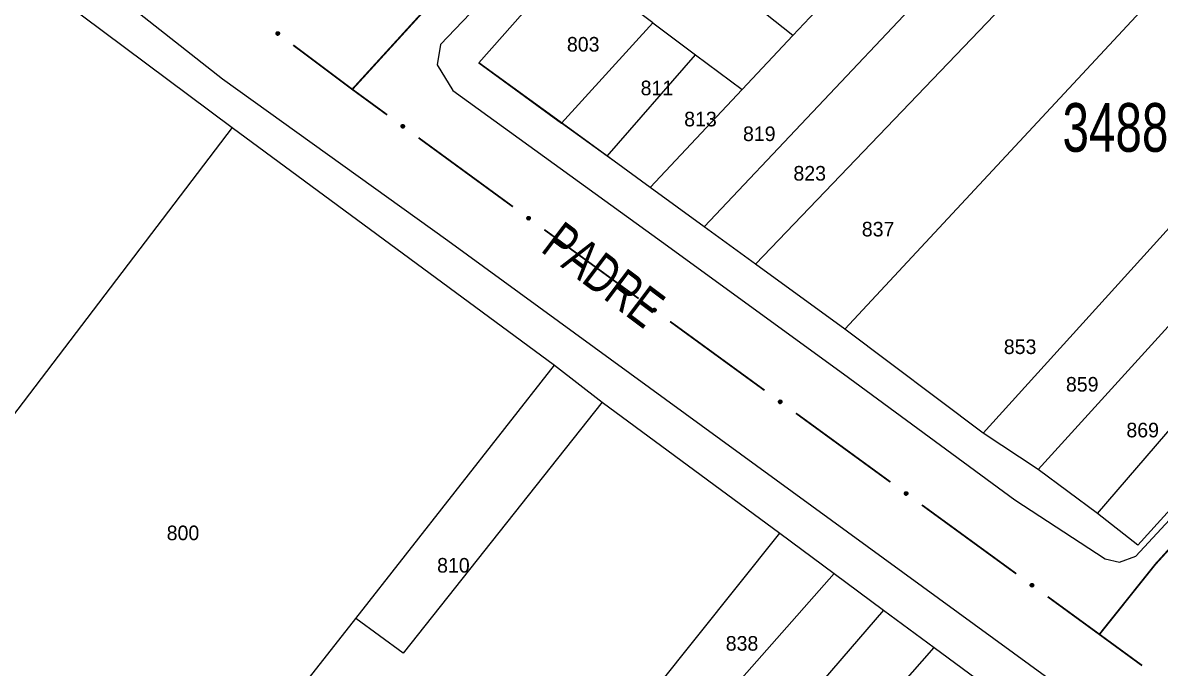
# Model space of a CAD drawing. Extents: x 199577 to 200882, y 4838726 to 4840156.
# Drawn here: x 200358.4 to 200475.3, y 4838995.8 to 4839062.1 of the extents above; entities that cross this region are included whole.
import ezdxf
from ezdxf.enums import TextEntityAlignment as Align

# ---------------------------------------------------------------- set-up
doc = ezdxf.new("R2010")
doc.units = 0
doc.header["$LTSCALE"] = 1.5
doc.header["$MEASUREMENT"] = 0
for name, color, linetype in [('CD_MALHA_LOTES', 7, 'CONTINUOUS'), ('CD_TXT_QUADRA', 2, 'CONTINUOUS'), ('RU-QUADRA', 210, 'CONTINUOUS'), ('SV-EIXO-RUA-PAV', 20, 'CONTINUOUS'), ('SV-RUA-PAVIM', 7, 'CONTINUOUS'), ('SV-TXT-RUA-PAV', 7, 'CONTINUOUS'), ('Th_NmrPorta', 1, 'CONTINUOUS')]:
    doc.layers.add(name, color=color, linetype=linetype)
doc.styles.add('ARIAL', font='ARIAL.SHX')

msp = doc.modelspace()

# ---------------------------------------------------------------- linework, layer by layer
at = {"layer": 'CD_MALHA_LOTES', "linetype": 'Continuous', "flags": 128}
for points in [[(200428.42, 4839041.14), (200461.82, 4839076.52)], [(200437.53, 4839060.79), (200420.04, 4839074.68)], [(200433.68, 4839037.31), (200466.16, 4839071.21)], [(200329.61, 4839049.27), (200355.61, 4839069.48), (200379.92, 4839051.33)], [(200414.6, 4839068.52), (200405.26, 4839057.99), (200413.77, 4839051.8)], [(200423.16, 4839062.1), (200414.6, 4839068.52)], [(200437.53, 4839060.79), (200442.76, 4839066.36)], [(200442.86, 4839030.62), (200473.23, 4839063.25)], [(200413.77, 4839051.8), (200423.16, 4839062.1)], [(200423.16, 4839062.1), (200427.53, 4839058.82)], [(200432.31, 4839055.24), (200437.53, 4839060.79)], [(200418.459516, 4839048.389443), (200427.53, 4839058.82)], [(200427.53, 4839058.82), (200432.31, 4839055.24)], [(200432.31, 4839055.24), (200422.87, 4839045.18)], [(200379.92, 4839051.33), (200348.95, 4839010.67)], [(200379.92, 4839051.33), (200413.03, 4839026.93)], [(200418.459516, 4839048.389443), (200413.77, 4839051.8)], [(200422.87, 4839045.18), (200419.16, 4839047.88)], [(200428.42, 4839041.14), (200422.87, 4839045.18)], [(200457.08, 4839019.93), (200478.86, 4839043.98)], [(200433.68, 4839037.31), (200428.42, 4839041.14)], [(200462.72, 4839016.22), (200483.96, 4839039.56)], [(200442.86, 4839030.62), (200433.68, 4839037.31)], [(200468.82, 4839011.69), (200489.04, 4839035.15)], [(200457.08, 4839019.93), (200442.86, 4839030.62)], [(200493.61, 4839031.19), (200472.96, 4839008.43)], [(200392.62, 4839000.9), (200413.03, 4839026.93)], [(200413.03, 4839026.93), (200417.95, 4839023.12)], [(200417.95, 4839023.12), (200397.51, 4838997.35)], [(200417.95, 4839023.12), (200436.18, 4839009.65)], [(200462.72, 4839016.22), (200457.08, 4839019.93)], [(200468.82, 4839011.69), (200462.72, 4839016.22)], [(200472.96, 4839008.43), (200468.82, 4839011.69)], [(200423.41, 4838993.66), (200436.18, 4839009.65)], [(200436.18, 4839009.65), (200441.79, 4839005.51)], [(200441.79, 4839005.51), (200427.95, 4838989.84)], [(200441.79, 4839005.51), (200446.84, 4839001.77)], [(200446.84, 4839001.77), (200414.35, 4838964.05)], [(200446.84, 4839001.77), (200452.06, 4838997.92)], [(200381.86, 4838987.18), (200392.62, 4839000.9)], [(200397.51, 4838997.35), (200392.62, 4839000.9)], [(200435.74, 4838979.37), (200452.06, 4838997.92)], [(200452.06, 4838997.92), (200460.69, 4838991.55)]]:
    msp.add_lwpolyline(points, dxfattribs=at)
at = {"layer": 'CD_MALHA_LOTES', "linetype": 'Continuous'}
msp.add_lwpolyline([(200419.16, 4839047.88), (200418.459516, 4839048.389443)], dxfattribs=at)
at = {"layer": 'RU-QUADRA', "linetype": 'Continuous', "flags": 128}
for points in [[(200493.61, 4839031.19), (200472.96, 4839008.43), (200468.82, 4839011.69), (200462.72, 4839016.22), (200457.08, 4839019.93), (200442.86, 4839030.62), (200433.68, 4839037.31), (200428.42, 4839041.14), (200422.87, 4839045.18), (200419.16, 4839047.88), (200415.37, 4839050.64), (200405.26, 4839057.99), (200414.6, 4839068.52), (200420.04, 4839074.68), (200425.13, 4839080.44), (200429.54, 4839085), (200433.66, 4839089.25), (200438.23, 4839093.98), (200442.45, 4839098.35), (200447.23, 4839103.3), (200451.36, 4839107.57), (200469.32, 4839093.87), (200474.48, 4839089.94), (200479.81, 4839085.87)], [(200276.77, 4838984.85), (200265.09, 4839001.35), (200265.13, 4839002.82), (200265.84, 4839004.16), (200276.25, 4839011.46), (200284.45, 4839017.22), (200292.38, 4839022.79), (200303.85, 4839030.84), (200314.83, 4839038.54), (200329.61, 4839049.27), (200355.61, 4839069.48), (200379.92, 4839051.33), (200413.03, 4839026.93), (200417.95, 4839023.12), (200436.18, 4839009.65), (200441.79, 4839005.51), (200446.84, 4839001.77), (200452.06, 4838997.92), (200460.69, 4838991.55)]]:
    msp.add_lwpolyline(points, dxfattribs=at)
at = {"layer": 'SV-EIXO-RUA-PAV', "const_width": 0.18}
for points in [[(200392.27, 4839055.26), (200400.360642, 4839064.122365)], [(200386.212423, 4839059.798494), (200391.814504, 4839055.60127)], [(200391.814504, 4839055.60127), (200392.27, 4839055.26)], [(200392.27, 4839055.26), (200395.847603, 4839052.645978)], [(200399.077331, 4839050.286135), (200408.766515, 4839043.206607)], [(200411.996243, 4839040.846765), (200420.877994, 4839034.357197)], [(200420.877994, 4839034.357197), (200421.23, 4839034.1)], [(200421.23, 4839034.1), (200421.685828, 4839033.767787)], [(200424.918401, 4839031.411843), (200434.616121, 4839024.344013)], [(200437.848695, 4839021.98807), (200447.546415, 4839014.92024)], [(200450.778989, 4839012.564296), (200460.476709, 4839005.496466)], [(200474.76, 4839006.46), (200476.641655, 4839008.533222)], [(200469.02, 4838999.27), (200474.635095, 4839006.303542)], [(200474.635095, 4839006.303542), (200474.76, 4839006.46)], [(200463.709282, 4839003.140523), (200468.558142, 4838999.606608)], [(200468.558142, 4838999.606608), (200469.02, 4838999.27)], [(200469.02, 4838999.27), (200473.403073, 4838996.067309)]]:
    msp.add_lwpolyline(points, dxfattribs=at)
at = {"layer": 'SV-EIXO-RUA-PAV'}
for points in [[(200384.562846, 4839061.171949), (200384.611156, 4839061.179575), (200384.654236, 4839061.176251), (200384.689369, 4839061.163136), (200384.717392, 4839061.143452), (200384.743794, 4839061.120085), (200384.765215, 4839061.090654), (200384.781753, 4839061.052722), (200384.789743, 4839061.004314), (200384.783437, 4839060.960407), (200384.772422, 4839060.925275), (200384.75358, 4839060.894872), (200384.73045, 4839060.869605), (200384.699143, 4839060.848365), (200384.660539, 4839060.83198), (200384.611668, 4839060.825124), (200384.569456, 4839060.828673), (200384.535808, 4839060.84225), (200384.505362, 4839060.861387), (200384.478694, 4839060.885566), (200384.457834, 4839060.914577), (200384.441406, 4839060.953475), (200384.435279, 4839061.0018), (200384.438338, 4839061.043942), (200384.451439, 4839061.077772), (200384.470954, 4839061.107322), (200384.494069, 4839061.134087), (200384.522758, 4839061.156852), (200384.562846, 4839061.171949)], [(200397.411398, 4839051.639705), (200397.459613, 4839051.64791), (200397.502729, 4839051.645102), (200397.538017, 4839051.63241), (200397.566275, 4839051.613063), (200397.592955, 4839051.590015), (200397.614727, 4839051.560843), (200397.631719, 4839051.523112), (200397.640289, 4839051.474803), (200397.63451, 4839051.430824), (200397.623918, 4839051.395563), (200397.605441, 4839051.364935), (200397.582616, 4839051.339392), (200397.551566, 4839051.317779), (200397.513161, 4839051.300932), (200397.464376, 4839051.29349), (200397.422125, 4839051.296532), (200397.388316, 4839051.309705), (200397.357643, 4839051.328475), (200397.330687, 4839051.352333), (200397.30948, 4839051.381092), (200397.292587, 4839051.41979), (200397.28588, 4839051.468038), (200397.288434, 4839051.510213), (200397.301128, 4839051.544198), (200397.320288, 4839051.57398), (200397.34308, 4839051.601021), (200397.371493, 4839051.624127), (200397.411398, 4839051.639705)], [(200410.33031, 4839042.200334), (200410.378525, 4839042.208539), (200410.421641, 4839042.205732), (200410.456929, 4839042.193039), (200410.485186, 4839042.173693), (200410.511866, 4839042.150644), (200410.533638, 4839042.121472), (200410.550631, 4839042.083741), (200410.559201, 4839042.035433), (200410.553422, 4839041.991453), (200410.54283, 4839041.956192), (200410.524353, 4839041.925565), (200410.501528, 4839041.900022), (200410.470478, 4839041.878408), (200410.432073, 4839041.861561), (200410.383288, 4839041.854119), (200410.341037, 4839041.857162), (200410.307228, 4839041.870334), (200410.276555, 4839041.889105), (200410.249599, 4839041.912962), (200410.228392, 4839041.941721), (200410.211499, 4839041.980419), (200410.204792, 4839042.028667), (200410.207345, 4839042.070842), (200410.22004, 4839042.104828), (200410.239199, 4839042.134609), (200410.261991, 4839042.16165), (200410.290405, 4839042.184757), (200410.33031, 4839042.200334)], [(200423.250836, 4839032.763402), (200423.299041, 4839032.771665), (200423.342161, 4839032.768909), (200423.377464, 4839032.756259), (200423.405745, 4839032.736947), (200423.432452, 4839032.713931), (200423.45426, 4839032.684785), (200423.471298, 4839032.647074), (200423.479926, 4839032.598776), (200423.4742, 4839032.554789), (200423.46365, 4839032.519516), (200423.44521, 4839032.488866), (200423.422417, 4839032.463296), (200423.391392, 4839032.441645), (200423.353008, 4839032.424751), (200423.304232, 4839032.41725), (200423.261977, 4839032.420242), (200423.228152, 4839032.433374), (200423.197457, 4839032.452107), (200423.170472, 4839032.475932), (200423.14923, 4839032.504666), (200423.132291, 4839032.543343), (200423.125526, 4839032.591583), (200423.128028, 4839032.633761), (200423.140682, 4839032.667762), (200423.159805, 4839032.697566), (200423.182564, 4839032.724635), (200423.21095, 4839032.747776), (200423.250836, 4839032.763402)], [(200436.18113, 4839023.339628), (200436.229335, 4839023.347891), (200436.272455, 4839023.345136), (200436.307757, 4839023.332486), (200436.336038, 4839023.313173), (200436.362746, 4839023.290157), (200436.384553, 4839023.261011), (200436.401592, 4839023.223301), (200436.41022, 4839023.175003), (200436.404494, 4839023.131016), (200436.393944, 4839023.095742), (200436.375504, 4839023.065093), (200436.35271, 4839023.039522), (200436.321686, 4839023.017871), (200436.283302, 4839023.000978), (200436.234526, 4839022.993477), (200436.192271, 4839022.996469), (200436.158446, 4839023.0096), (200436.12775, 4839023.028334), (200436.100766, 4839023.052158), (200436.079524, 4839023.080892), (200436.062585, 4839023.11957), (200436.055819, 4839023.16781), (200436.058322, 4839023.209988), (200436.070975, 4839023.243988), (200436.090099, 4839023.273793), (200436.112858, 4839023.300861), (200436.141244, 4839023.324002), (200436.18113, 4839023.339628)], [(200449.111423, 4839013.915855), (200449.159629, 4839013.924118), (200449.202748, 4839013.921362), (200449.238051, 4839013.908713), (200449.266332, 4839013.8894), (200449.29304, 4839013.866384), (200449.314847, 4839013.837238), (200449.331885, 4839013.799528), (200449.340514, 4839013.751229), (200449.334788, 4839013.707243), (200449.324238, 4839013.671969), (200449.305798, 4839013.641319), (200449.283004, 4839013.615749), (200449.25198, 4839013.594098), (200449.213595, 4839013.577204), (200449.16482, 4839013.569704), (200449.122565, 4839013.572695), (200449.08874, 4839013.585827), (200449.058044, 4839013.60456), (200449.031059, 4839013.628385), (200449.009818, 4839013.657119), (200448.992878, 4839013.695796), (200448.986113, 4839013.744036), (200448.988615, 4839013.786214), (200449.001269, 4839013.820215), (200449.020392, 4839013.85002), (200449.043152, 4839013.877088), (200449.071537, 4839013.900229), (200449.111423, 4839013.915855)], [(200462.041717, 4839004.492081), (200462.089922, 4839004.500344), (200462.133042, 4839004.497589), (200462.168345, 4839004.484939), (200462.196626, 4839004.465627), (200462.223334, 4839004.44261), (200462.245141, 4839004.413464), (200462.262179, 4839004.375754), (200462.270807, 4839004.327456), (200462.265081, 4839004.283469), (200462.254531, 4839004.248195), (200462.236092, 4839004.217546), (200462.213298, 4839004.191975), (200462.182273, 4839004.170324), (200462.143889, 4839004.153431), (200462.095113, 4839004.14593), (200462.052858, 4839004.148922), (200462.019033, 4839004.162054), (200461.988338, 4839004.180787), (200461.961353, 4839004.204612), (200461.940111, 4839004.233345), (200461.923172, 4839004.272023), (200461.916407, 4839004.320263), (200461.918909, 4839004.362441), (200461.931563, 4839004.396442), (200461.950686, 4839004.426246), (200461.973445, 4839004.453315), (200462.001831, 4839004.476456), (200462.041717, 4839004.492081)]]:
    msp.add_lwpolyline(points, close=True, dxfattribs=at)
for points in [[(200384.435279, 4839061.0018), (200384.699143, 4839060.848365)], [(200384.437944, 4839061.020768), (200384.710382, 4839060.860981)], [(200384.438338, 4839061.043942), (200384.73045, 4839060.869605)], [(200384.441406, 4839060.953475), (200384.660539, 4839060.83198)], [(200384.442333, 4839060.97656), (200384.677097, 4839060.841588)], [(200384.447205, 4839061.058161), (200384.739299, 4839060.883646)], [(200384.451439, 4839061.077772), (200384.75358, 4839060.894872)], [(200384.455454, 4839060.932629), (200384.629616, 4839060.832832)], [(200384.457834, 4839060.914577), (200384.611668, 4839060.825124)], [(200384.463017, 4839061.090644), (200384.760027, 4839060.909037)], [(200384.470954, 4839061.107322), (200384.772422, 4839060.925275)], [(200384.472118, 4839060.897978), (200384.585134, 4839060.830354)], [(200384.478694, 4839060.885566), (200384.569456, 4839060.828673)], [(200384.4862, 4839061.11931), (200384.775018, 4839060.947251)], [(200384.494069, 4839061.134087), (200384.783437, 4839060.960407)], [(200384.512114, 4839061.14252), (200384.783186, 4839060.985462)], [(200384.522758, 4839061.156852), (200384.789743, 4839061.004314)], [(200384.542397, 4839061.162457), (200384.7818, 4839061.029126)], [(200384.562846, 4839061.171949), (200384.781753, 4839061.052722)], [(200384.58933, 4839061.175034), (200384.767313, 4839061.075785)], [(200384.611156, 4839061.179575), (200384.765215, 4839061.090654)], [(200384.635722, 4839061.177786), (200384.746828, 4839061.109888)], [(200384.654236, 4839061.176251), (200384.743794, 4839061.120085)], [(200397.28588, 4839051.468038), (200397.551566, 4839051.317779)], [(200397.288318, 4839051.487036), (200397.562653, 4839051.330529)], [(200397.288434, 4839051.510213), (200397.582616, 4839051.339392)], [(200397.292587, 4839051.41979), (200397.513161, 4839051.300932)], [(200397.293237, 4839051.442884), (200397.529604, 4839051.310738)], [(200397.297129, 4839051.524537), (200397.591296, 4839051.353539)], [(200397.301128, 4839051.544198), (200397.605441, 4839051.364935)], [(200397.306884, 4839051.399113), (200397.482231, 4839051.301413)], [(200397.30948, 4839051.381092), (200397.464376, 4839051.29349)], [(200397.312551, 4839051.557208), (200397.611718, 4839051.379177)], [(200397.320288, 4839051.57398), (200397.623918, 4839051.395563)], [(200397.323963, 4839051.364665), (200397.437782, 4839051.298401)], [(200397.330687, 4839051.352333), (200397.422125, 4839051.296532)], [(200397.335388, 4839051.58615), (200397.626249, 4839051.417568)], [(200397.34308, 4839051.601021), (200397.63451, 4839051.430824)], [(200397.361022, 4839051.609669), (200397.633959, 4839051.455874)], [(200397.371493, 4839051.624127), (200397.640289, 4839051.474803)], [(200397.391063, 4839051.629968), (200397.632049, 4839051.499518)], [(200397.411398, 4839051.639705), (200397.631719, 4839051.523112)], [(200397.437843, 4839051.643107), (200397.617003, 4839051.546)], [(200397.459613, 4839051.64791), (200397.614727, 4839051.560843)], [(200397.484199, 4839051.646415), (200397.596111, 4839051.579855)], [(200397.502729, 4839051.645102), (200397.592955, 4839051.590015)], [(200410.204792, 4839042.028667), (200410.470478, 4839041.878408)], [(200410.20723, 4839042.047666), (200410.481565, 4839041.891158)], [(200410.207345, 4839042.070842), (200410.501528, 4839041.900022)], [(200410.211499, 4839041.980419), (200410.432073, 4839041.861561)], [(200410.212148, 4839042.003513), (200410.448515, 4839041.871367)], [(200410.216041, 4839042.085166), (200410.510208, 4839041.914169)], [(200410.22004, 4839042.104828), (200410.524353, 4839041.925565)], [(200410.231463, 4839042.117837), (200410.53063, 4839041.939806)], [(200410.239199, 4839042.134609), (200410.54283, 4839041.956192)], [(200410.2543, 4839042.14678), (200410.545161, 4839041.978197)], [(200410.261991, 4839042.16165), (200410.553422, 4839041.991453)], [(200410.279934, 4839042.170299), (200410.55287, 4839042.016503)], [(200410.290405, 4839042.184757), (200410.559201, 4839042.035433)], [(200410.309975, 4839042.190598), (200410.550961, 4839042.060147)], [(200410.33031, 4839042.200334), (200410.550631, 4839042.083741)], [(200410.356754, 4839042.203736), (200410.535915, 4839042.106629)], [(200410.378525, 4839042.208539), (200410.533638, 4839042.121472)], [(200410.40311, 4839042.207045), (200410.515023, 4839042.140484)], [(200410.421641, 4839042.205732), (200410.511866, 4839042.150644)], [(200410.225796, 4839041.959742), (200410.401143, 4839041.862042)], [(200410.228392, 4839041.941721), (200410.383288, 4839041.854119)], [(200410.242874, 4839041.925294), (200410.356693, 4839041.85903)], [(200410.249599, 4839041.912962), (200410.341037, 4839041.857162)], [(200423.128028, 4839032.633761), (200423.422417, 4839032.463296)], [(200423.136706, 4839032.648096), (200423.431079, 4839032.477453)], [(200423.140682, 4839032.667762), (200423.44521, 4839032.488866)], [(200423.152089, 4839032.680785), (200423.45147, 4839032.503115)], [(200423.159805, 4839032.697566), (200423.46365, 4839032.519516)], [(200423.174891, 4839032.709755), (200423.465955, 4839032.541524)], [(200423.182564, 4839032.724635), (200423.4742, 4839032.554789)], [(200423.200497, 4839032.733305), (200423.473618, 4839032.579839)], [(200423.21095, 4839032.747776), (200423.479926, 4839032.598776)], [(200423.230513, 4839032.75364), (200423.471656, 4839032.623481)], [(200423.250836, 4839032.763402), (200423.471298, 4839032.647074)], [(200423.277276, 4839032.766836), (200423.456554, 4839032.669945)], [(200423.299041, 4839032.771665), (200423.45426, 4839032.684785)], [(200423.323629, 4839032.7702), (200423.435621, 4839032.703774)], [(200423.342161, 4839032.768909), (200423.432452, 4839032.713931)], [(200423.125526, 4839032.591583), (200423.391392, 4839032.441645)], [(200423.127941, 4839032.610584), (200423.402464, 4839032.454408)], [(200423.132291, 4839032.543343), (200423.353008, 4839032.424751)], [(200423.132912, 4839032.566438), (200423.369439, 4839032.434577)], [(200423.146612, 4839032.522684), (200423.322077, 4839032.425195)], [(200423.14923, 4839032.504666), (200423.304232, 4839032.41725)], [(200423.163733, 4839032.488256), (200423.277632, 4839032.42213)], [(200423.170472, 4839032.475932), (200423.261977, 4839032.420242)], [(200436.090099, 4839023.273793), (200436.393944, 4839023.095742)], [(200436.105185, 4839023.285982), (200436.396249, 4839023.11775)], [(200436.112858, 4839023.300861), (200436.404494, 4839023.131016)], [(200436.13079, 4839023.309532), (200436.403912, 4839023.156065)], [(200436.141244, 4839023.324002), (200436.41022, 4839023.175003)], [(200436.160807, 4839023.329867), (200436.40195, 4839023.199707)], [(200436.18113, 4839023.339628), (200436.401592, 4839023.223301)], [(200436.20757, 4839023.343062), (200436.386848, 4839023.246171)], [(200436.229335, 4839023.347891), (200436.384553, 4839023.261011)], [(200436.253922, 4839023.346426), (200436.365915, 4839023.280001)], [(200436.272455, 4839023.345136), (200436.362746, 4839023.290157)], [(200436.055819, 4839023.16781), (200436.321686, 4839023.017871)], [(200436.058234, 4839023.186811), (200436.332758, 4839023.030635)], [(200436.058322, 4839023.209988), (200436.35271, 4839023.039522)], [(200436.062585, 4839023.11957), (200436.283302, 4839023.000978)], [(200436.063206, 4839023.142664), (200436.299732, 4839023.010804)], [(200436.067, 4839023.224322), (200436.361373, 4839023.05368)], [(200436.070975, 4839023.243988), (200436.375504, 4839023.065093)], [(200436.076906, 4839023.09891), (200436.252371, 4839023.001422)], [(200436.079524, 4839023.080892), (200436.234526, 4839022.993477)], [(200436.082382, 4839023.257012), (200436.381764, 4839023.079342)], [(200436.094026, 4839023.064483), (200436.207925, 4839022.998356)], [(200436.100766, 4839023.052158), (200436.192271, 4839022.996469)], [(200449.137864, 4839013.919289), (200449.317142, 4839013.822398)], [(200449.159629, 4839013.924118), (200449.314847, 4839013.837238)], [(200449.184216, 4839013.922653), (200449.296208, 4839013.856228)], [(200449.202748, 4839013.921362), (200449.29304, 4839013.866384)], [(200448.986113, 4839013.744036), (200449.25198, 4839013.594098)], [(200448.988528, 4839013.763038), (200449.263052, 4839013.606861)], [(200448.988615, 4839013.786214), (200449.283004, 4839013.615749)], [(200448.992878, 4839013.695796), (200449.213595, 4839013.577204)], [(200448.9935, 4839013.718891), (200449.230026, 4839013.587031)], [(200448.997294, 4839013.800549), (200449.291667, 4839013.629906)], [(200449.001269, 4839013.820215), (200449.305798, 4839013.641319)], [(200449.0072, 4839013.675137), (200449.182665, 4839013.577648)], [(200449.009818, 4839013.657119), (200449.16482, 4839013.569704)], [(200449.012676, 4839013.833238), (200449.312058, 4839013.655568)], [(200449.020392, 4839013.85002), (200449.324238, 4839013.671969)], [(200449.02432, 4839013.640709), (200449.138219, 4839013.574583)], [(200449.031059, 4839013.628385), (200449.122565, 4839013.572695)], [(200449.035478, 4839013.862208), (200449.326543, 4839013.693977)], [(200449.043152, 4839013.877088), (200449.334788, 4839013.707243)], [(200449.061084, 4839013.885758), (200449.334206, 4839013.732292)], [(200449.071537, 4839013.900229), (200449.340514, 4839013.751229)], [(200449.091101, 4839013.906093), (200449.332243, 4839013.775934)], [(200449.111423, 4839013.915855), (200449.331885, 4839013.799528)], [(200461.916407, 4839004.320263), (200462.182273, 4839004.170324)], [(200461.918822, 4839004.339264), (200462.193345, 4839004.183088)], [(200461.918909, 4839004.362441), (200462.213298, 4839004.191975)], [(200461.923172, 4839004.272023), (200462.143889, 4839004.153431)], [(200461.923793, 4839004.295118), (200462.16032, 4839004.163257)], [(200461.927588, 4839004.376776), (200462.22196, 4839004.206133)], [(200461.931563, 4839004.396442), (200462.236092, 4839004.217546)], [(200461.937493, 4839004.251363), (200462.112958, 4839004.153875)], [(200461.940111, 4839004.233345), (200462.095113, 4839004.14593)], [(200461.94297, 4839004.409465), (200462.242351, 4839004.231795)], [(200461.950686, 4839004.426246), (200462.254531, 4839004.248195)], [(200461.954614, 4839004.216936), (200462.068513, 4839004.150809)], [(200461.961353, 4839004.204612), (200462.052858, 4839004.148922)], [(200461.965772, 4839004.438435), (200462.256836, 4839004.270203)], [(200461.973445, 4839004.453315), (200462.265081, 4839004.283469)], [(200461.991378, 4839004.461985), (200462.264499, 4839004.308519)], [(200462.001831, 4839004.476456), (200462.270807, 4839004.327456)], [(200462.021394, 4839004.48232), (200462.262537, 4839004.35216)], [(200462.041717, 4839004.492081), (200462.262179, 4839004.375754)], [(200462.068158, 4839004.495515), (200462.247435, 4839004.398625)], [(200462.089922, 4839004.500344), (200462.245141, 4839004.413464)], [(200462.11451, 4839004.49888), (200462.226502, 4839004.432454)], [(200462.133042, 4839004.497589), (200462.223334, 4839004.44261)]]:
    msp.add_lwpolyline(points, dxfattribs=at)
at = {"layer": 'SV-RUA-PAVIM', "linetype": 'Continuous'}
for points in [[(200460.32, 4839013.1, 3.27), (200469.6, 4839007.02, 3.25), (200471.1, 4839006.69, 3.32), (200472.76, 4839007.3, 3.33), (200518.38, 4839056.51, 3.78), (200518.38, 4839058.21, 3.78), (200516.83, 4839060.92, 3.78), (200497.57, 4839075.2, 3.72), (200469.47, 4839096.27, 3.72), (200450.75, 4839109.69, 3.95), (200449.52, 4839109.63, 3.95), (200448.34, 4839108.78, 3.95), (200424.88, 4839084.54, 3.77), (200401.32, 4839059.86, 3.51), (200401, 4839057.78, 3.51), (200402.61, 4839055.13, 3.44), (200424.04, 4839039.63, 3.34), (200442.72, 4839026.04, 3.4)], [(200467.53, 4838991.99, 3.11), (200402.08, 4839039.71, 3.33), (200378.94, 4839056.32, 3.46), (200358.49, 4839072.42, 3.36), (200357.74, 4839072.89, 3.36), (200355.59, 4839073.01, 3.36), (200353.7, 4839072.23, 3.35), (200303.99, 4839035.77, 3.37), (200262.04, 4839005.17, 3.07), (200261.43, 4839002.72, 3.07), (200261.8, 4839000.42, 3.07), (200287.86, 4838962.44, 3.02), (200317.69, 4838918.61, 2.97), (200342.07, 4838883.12, 3.07), (200345.07, 4838881.49, 3.07), (200347.92, 4838881.51, 3.06), (200380.28, 4838900.94, 3.16), (200424.94, 4838928.41, 3.1), (200465.96, 4838953.39, 3.34), (200488.54, 4838968.18, 3.34), (200489.96, 4838972.87, 3.15), (200488.73, 4838976.16, 3.13)]]:
    msp.add_polyline3d(points, close=True, dxfattribs=at)

# ---------------------------------------------------------------- texts
at = {"layer": 'CD_TXT_QUADRA', "style": 'ARIAL', "width": 0.7}
msp.add_text('348834385', height=5, dxfattribs=at).set_placement((200465.23, 4839048.85))
at = {"layer": 'SV-TXT-RUA-PAV', "style": 'ARIAL', "width": 0.7}
msp.add_text('PADRE', height=4, rotation=323, dxfattribs=at).set_placement((200411.51, 4839038.67))
at = {"layer": 'Th_NmrPorta', "color": 1}
for s, p in [('803', (200414.318585, 4839059.890992)), ('811', (200421.889992, 4839055.404523)), ('813', (200426.366844, 4839052.207985)), ('819', (200432.406844, 4839050.697985)), ('823', (200437.587015, 4839046.637344)), ('837', (200444.612437, 4839040.899993)), ('853', (200459.202437, 4839028.819993)), ('859', (200465.582437, 4839024.959993)), ('869', (200471.792437, 4839020.259993)), ('800', (200373.203349, 4839009.69577)), ('810', (200400.983349, 4839006.36577)), ('838', (200430.633349, 4838998.34577))]:
    msp.add_text(s, height=1.5, dxfattribs=at).set_placement(p, align=Align.MIDDLE_LEFT)

doc.saveas('drawing.dxf')
